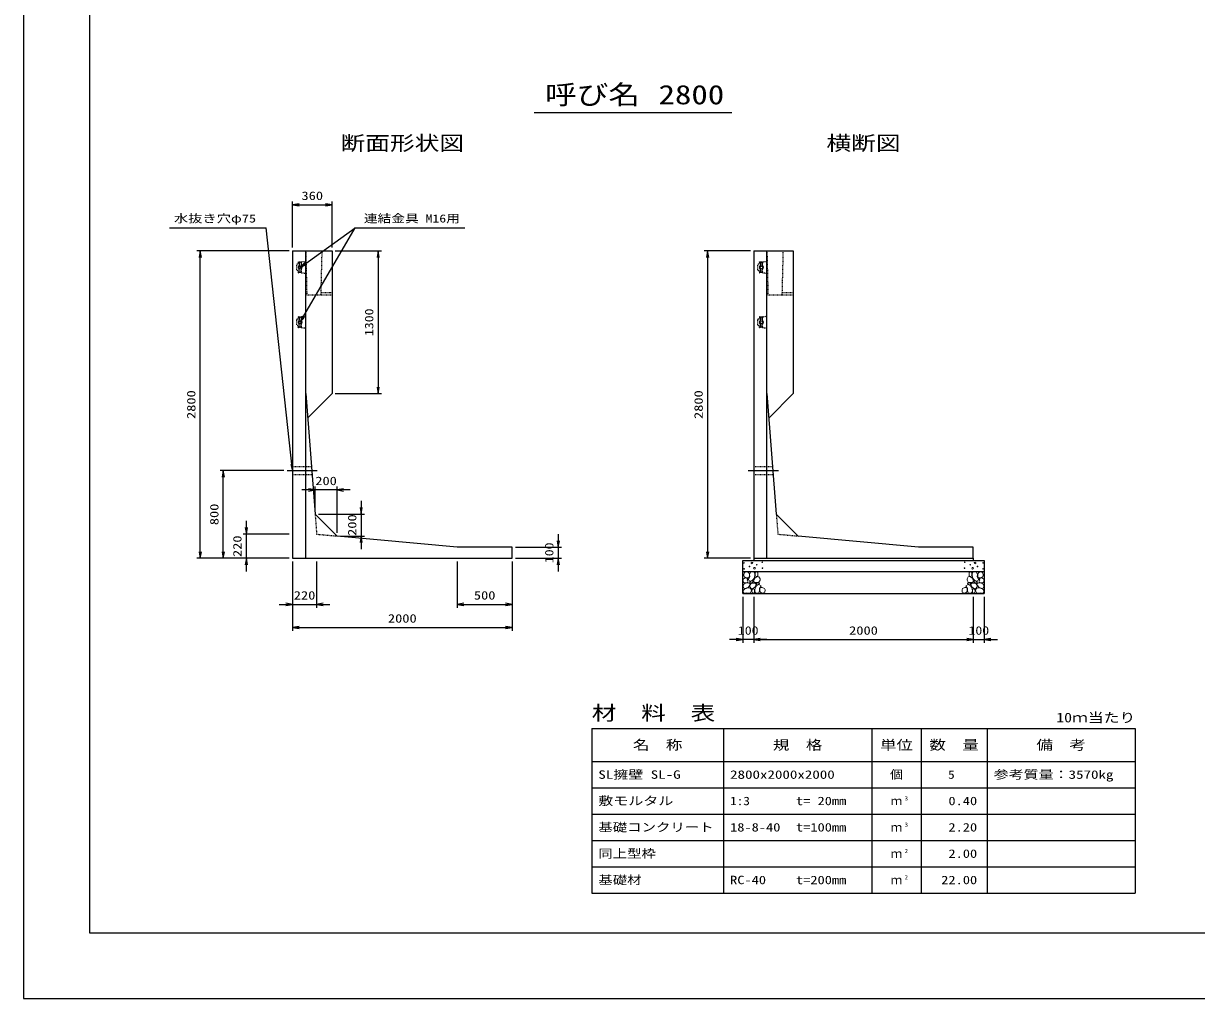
# Model space of a CAD drawing. Units: millimetres at full size. Extents: x 0 to 25230, y 0 to 17820.
# Drawn here: x 0 to 10683, y 0 to 8882 of the extents above; entities that cross this region are included whole.
import ezdxf
from ezdxf.enums import TextEntityAlignment as Align

# ---------------------------------------------------------------- set-up
doc = ezdxf.new("R2010")
doc.units = ezdxf.units.MM
doc.linetypes.add('CHAIN', pattern=[18.5, 12, -1.5, 3.5, -1.5])
doc.linetypes.add('DASHED_SPACED', pattern=[12, 6, -6])
for name, color, linetype, lineweight in [('0_2', 7, 'Continuous', 25), ('D-BMK', 2, 'DASHED_SPACED', 25), ('D-DCR-HCHn', 4, 'Continuous', 9), ('D-MTR-FRAM', 7, 'Continuous', 25), ('D-MTR-LINE', 7, 'Continuous', 25), ('D-STR-DIM', 7, 'Continuous', 25), ('D-STR-STRn', 1, 'Continuous', 25), ('D-STR-TXT', 7, 'Continuous', 25), ('D-TTL', 2, 'Continuous', 25), ('D-TTL-TXT', 7, 'Continuous', 25)]:
    doc.layers.add(name, color=color, linetype=linetype, lineweight=lineweight)
doc.layers.add('D-MTR', color=7, linetype='Continuous')
doc.layers.add('D-MTR-TXT', color=7, linetype='Continuous')
doc.styles.add('ＭＳ ゴシック', font='')
doc.styles.get('ＭＳ ゴシック').set_extended_font_data('MS Gothic')

# ---------------------------------------------------------------- blocks, each defined once
blk = doc.blocks.new('open_arrow')
at = {"color": 0, "linetype": 'Continuous', "lineweight": -2}
blk.add_lwpolyline([(7.5, 1.25), (0, 0), (7.5, -1.25)], dxfattribs=at)
blk = doc.blocks.new('30KN')
at = {"color": 1, "linetype": 'DASHED_SPACED', "lineweight": 25}
for p, q in [((-85, 19.095), (-85, -19.095)), ((-58, 31.14), (-76.155, 29.028)), ((-68, 47.5), (-68, 45.66)), ((-65.5, 41.33), (-60.5, 38.443)), ((-54, 46), (-62.257, 46)), ((-40.306, 45.707), (-41.691, 35.314)), ((0, 53), (-37.704, 48.287)), ((0, -53), (0, 53)), ((-76.155, -29.028), (-58, -31.14)), ((-68, -47.5), (-68, -45.66)), ((-65.5, -41.33), (-60.5, -38.443)), ((-54, -46), (-62.257, -46)), ((-41.691, -35.314), (-40.306, -45.707)), ((-37.704, -48.287), (0, -53))]:
    blk.add_line(p, q, dxfattribs=at)
at = {"color": 1, "linetype": 'Continuous', "lineweight": 25}
for p, q in [((-58, 42), (-58, 21.448)), ((-46, 46), (-54, 46)), ((-42, 42), (-42, 21.448)), ((-58, -42), (-58, -21.448)), ((-46, -46), (-54, -46)), ((-42, -42), (-42, -21.448))]:
    blk.add_line(p, q, dxfattribs=at)
blk.add_circle((-50, 0), 13, dxfattribs=at)
at = {"color": 1, "linetype": 'DASHED_SPACED', "lineweight": 25}
for centre, radius, start, end in [((-75, 19.095), 10, 96.63251, 180), ((-66.5, 47.5), 1.5, 19.47123, 180), ((-63, 45.66), 5, 180, 240), ((-62.257, 49), 3, 199.47122, 270), ((-63, 34.113), 5, 0, 60), ((-37.332, 45.31), 3, 97.12502, 172.40536), ((-75, -19.095), 10, 180, 263.36749), ((-63, -45.66), 5, 120, 180), ((-66.5, -47.5), 1.5, 180, 340.57225), ((-62.257, -49), 3, 90, 160.55052), ((-63, -34.113), 5, 300, 0), ((-37.332, -45.31), 3, 187.59464, 262.87498)]:
    blk.add_arc(centre, radius, start, end, dxfattribs=at)
at = {"color": 1, "linetype": 'Continuous', "lineweight": 25}
for centre, radius, start, end in [((-50, 0), 18, 129.95842, 230.0969), ((-68, 21.448), 10, 310.0894, 0), ((-54, 42), 4, 90, 180), ((-46, 42), 4, 0, 90), ((-44.665, 35.71), 3, 332.67182, 352.40536), ((-32, 21.448), 10, 180, 229.9948), ((-50, 0), 18, 310.0052, 50.12245), ((-68, -21.448), 10, 0, 49.9948), ((-54, -42), 4, 180, 270), ((-46, -42), 4, 270, 0), ((-32, -21.448), 10, 130.0052, 180), ((-44.665, -35.71), 3, 7.59464, 27.32818)]:
    blk.add_arc(centre, radius, start, end, dxfattribs=at)

msp = doc.modelspace()

# ---------------------------------------------------------------- linework, layer by layer
at = {"layer": '0_2'}
for p, q in [((6620, 6810), (6200, 6810)), ((6230, 6810), (6230, 4010)), ((6620, 4010), (6200, 4010))]:
    msp.add_line(p, q, dxfattribs=at)
at = {"layer": 'D-BMK', "linetype": 'CHAIN'}
for p, q in [((2400, 4810), (2674.688, 4810)), ((6600, 4810), (6874.688, 4810))]:
    msp.add_line(p, q, dxfattribs=at)
at = {"layer": 'D-BMK'}
for p, q in [((2655.735, 4412.587), (2670, 4230)), ((6855.735, 4412.587), (6870, 4230)), ((2670, 4230), (2855.735, 4212.587)), ((6870, 4230), (7055.735, 4212.587))]:
    msp.add_line(p, q, dxfattribs=at)
at = {"layer": 'D-DCR-HCHn'}
for points in [[(6601.198, 3881.594), (6580.395, 3886.217), (6561.904, 3876.971), (6559.592, 3856.168), (6564.215, 3839.988), (6587.33, 3833.053), (6603.51, 3833.053), (6610.444, 3844.611), (6610.444, 3870.037)], [(6619.69, 3883.906), (6612.756, 3863.102), (6615.067, 3839.988), (6598.887, 3814.562), (6619.69, 3803.005), (6642.805, 3814.562), (6656.673, 3833.053), (6661.296, 3863.102), (6656.673, 3879.283), (6642.805, 3886.217)], [(6663.608, 3879.283), (6663.608, 3851.545), (6675.165, 3844.611), (6686.722, 3851.545), (6689.034, 3867.725), (6686.722, 3881.594), (6670.542, 3886.217)], [(8636.392, 3879.283), (8636.392, 3851.545), (8624.835, 3844.611), (8613.278, 3851.545), (8610.966, 3867.725), (8613.278, 3881.594), (8629.458, 3886.217)], [(8680.31, 3883.906), (8687.244, 3863.102), (8684.933, 3839.988), (8701.113, 3814.562), (8680.31, 3803.005), (8657.195, 3814.562), (8643.327, 3833.053), (8638.704, 3863.102), (8643.327, 3879.283), (8657.195, 3886.217)], [(8698.802, 3881.594), (8719.605, 3886.217), (8738.096, 3876.971), (8740.408, 3856.168), (8735.785, 3839.988), (8712.67, 3833.053), (8696.49, 3833.053), (8689.556, 3844.611), (8689.556, 3870.037)], [(6557.281, 3823.808), (6550.346, 3803.005), (6559.592, 3789.136), (6582.707, 3786.824), (6598.488, 3793.599), (6591.952, 3809.939), (6596.575, 3819.185), (6587.33, 3828.431), (6573.461, 3833.053)], [(6601.155, 3747.009), (6618.277, 3772.692), (6616.137, 3779.112), (6592.594, 3785.533), (6571.192, 3783.393), (6556.21, 3770.551), (6554.07, 3755.57), (6556.21, 3740.588), (6573.332, 3736.308)], [(6609.716, 3693.503), (6624.698, 3699.924), (6628.978, 3721.326), (6620.417, 3736.308), (6605.435, 3740.588), (6586.173, 3738.448), (6564.771, 3729.887), (6554.07, 3717.045), (6554.07, 3702.064), (6560.49, 3693.503), (6586.173, 3695.643)], [(6624.313, 3803.005), (6612.756, 3793.759), (6617.379, 3786.824), (6633.559, 3786.824), (6640.493, 3789.136), (6645.116, 3798.382), (6638.182, 3805.316)], [(6661.082, 3747.009), (6671.783, 3772.692), (6663.222, 3783.393), (6637.539, 3783.393), (6626.838, 3779.112), (6616.137, 3764.131), (6616.137, 3751.289), (6626.838, 3734.167), (6639.679, 3732.027)], [(6658.985, 3828.431), (6647.427, 3800.693), (6656.673, 3789.136), (6684.411, 3789.136), (6695.968, 3793.759), (6707.525, 3809.939), (6707.525, 3823.808), (6695.968, 3842.299), (6682.099, 3844.611)], [(6697.466, 3695.643), (6703.886, 3714.905), (6701.746, 3736.308), (6716.728, 3759.85), (6697.466, 3770.551), (6676.063, 3759.85), (6663.222, 3742.728), (6658.941, 3714.905), (6663.222, 3699.924), (6676.063, 3693.503)], [(6693.185, 3770.551), (6703.886, 3779.112), (6699.606, 3785.533), (6684.624, 3785.533), (6678.204, 3783.393), (6673.923, 3774.832), (6680.344, 3768.411)], [(6714.588, 3697.783), (6733.85, 3693.503), (6750.972, 3702.064), (6753.112, 3721.326), (6748.831, 3736.308), (6727.429, 3742.728), (6712.447, 3742.728), (6706.027, 3732.027), (6706.027, 3708.484)], [(8585.412, 3697.783), (8566.15, 3693.503), (8549.028, 3702.064), (8546.888, 3721.326), (8551.169, 3736.308), (8572.571, 3742.728), (8587.553, 3742.728), (8593.973, 3732.027), (8593.973, 3708.484)], [(8602.534, 3695.643), (8596.114, 3714.905), (8598.254, 3736.308), (8583.272, 3759.85), (8602.534, 3770.551), (8623.937, 3759.85), (8636.778, 3742.728), (8641.059, 3714.905), (8636.778, 3699.924), (8623.937, 3693.503)], [(8641.015, 3828.431), (8652.573, 3800.693), (8643.327, 3789.136), (8615.589, 3789.136), (8604.032, 3793.759), (8592.475, 3809.939), (8592.475, 3823.808), (8604.032, 3842.299), (8617.901, 3844.611)], [(8606.815, 3770.551), (8596.114, 3779.112), (8600.394, 3785.533), (8615.376, 3785.533), (8621.796, 3783.393), (8626.077, 3774.832), (8619.656, 3768.411)], [(8638.918, 3747.009), (8628.217, 3772.692), (8636.778, 3783.393), (8662.461, 3783.393), (8673.162, 3779.112), (8683.863, 3764.131), (8683.863, 3751.289), (8673.162, 3734.167), (8660.321, 3732.027)], [(8675.687, 3803.005), (8687.244, 3793.759), (8682.621, 3786.824), (8666.441, 3786.824), (8659.507, 3789.136), (8654.884, 3798.382), (8661.818, 3805.316)], [(8690.284, 3693.503), (8675.302, 3699.924), (8671.022, 3721.326), (8679.583, 3736.308), (8694.565, 3740.588), (8713.827, 3738.448), (8735.229, 3729.887), (8745.93, 3717.045), (8745.93, 3702.064), (8739.51, 3693.503), (8713.827, 3695.643)], [(8698.845, 3747.009), (8681.723, 3772.692), (8683.863, 3779.112), (8707.406, 3785.533), (8728.808, 3783.393), (8743.79, 3770.551), (8745.93, 3755.57), (8743.79, 3740.588), (8726.668, 3736.308)], [(8742.719, 3823.808), (8749.654, 3803.005), (8740.408, 3789.136), (8717.293, 3786.824), (8701.512, 3793.599), (8708.048, 3809.939), (8703.425, 3819.185), (8712.67, 3828.431), (8726.539, 3833.053)], [(6656.801, 3699.924), (6656.801, 3725.606), (6646.1, 3732.027), (6635.399, 3725.606), (6633.259, 3710.625), (6635.399, 3697.783), (6650.381, 3693.503)], [(8643.199, 3699.924), (8643.199, 3725.606), (8653.9, 3732.027), (8664.601, 3725.606), (8666.741, 3710.625), (8664.601, 3697.783), (8649.619, 3693.503)]]:
    msp.add_lwpolyline(points, close=True, dxfattribs=at)
for centre, radius in [((6560.727, 3967.43), 3), ((6633.336, 3967.43), 7.5), ((6677.708, 3951.639), 3), ((6728.131, 3973.481), 3), ((8571.869, 3973.481), 3), ((8622.292, 3951.639), 3), ((8666.664, 3967.43), 7.5), ((8739.273, 3967.43), 3), ((6561.869, 3913.919), 3), ((6612.292, 3935.761), 3), ((6656.664, 3919.97), 7.5), ((6729.273, 3919.97), 3), ((8570.727, 3919.97), 3), ((8643.336, 3919.97), 7.5), ((8687.708, 3935.761), 3), ((8738.131, 3913.919), 3)]:
    msp.add_circle(centre, radius, dxfattribs=at)
at = {"layer": 'D-MTR-FRAM'}
for p, q in [((5175, 2460), (10125, 2460)), ((5175, 2460), (5175, 960)), ((10125, 2460), (10125, 960)), ((5175, 960), (10125, 960))]:
    msp.add_line(p, q, dxfattribs=at)
at = {"layer": 'D-MTR-LINE'}
for p, q in [((6375, 2460), (6375, 960)), ((7725, 2460), (7725, 960)), ((8175, 2460), (8175, 960)), ((8775, 2460), (8775, 960)), ((5175, 2160), (10125, 2160)), ((5175, 1920), (10125, 1920)), ((5175, 1680), (10125, 1680)), ((5175, 1440), (10125, 1440)), ((5175, 1200), (10125, 1200))]:
    msp.add_line(p, q, dxfattribs=at)
at = {"layer": 'D-STR-DIM'}
for p, q in [((2450, 6840), (2450, 7260)), ((2450, 7230), (2810, 7230)), ((2810, 6840), (2810, 7260)), ((2420, 6810), (1580, 6810)), ((1610, 4010), (1610, 6810)), ((2840, 6810), (3260, 6810)), ((3230, 6810), (3230, 5510)), ((2840, 5510), (3260, 5510)), ((2370, 4810), (1790, 4810)), ((1820, 4010), (1820, 4810)), ((2975.735, 4632.587), (2535.735, 4632.587)), ((2655.735, 4442.587), (2655.735, 4662.587)), ((2855.735, 4242.587), (2855.735, 4662.587)), ((3075.735, 4532.587), (3075.735, 4092.587)), ((2685.735, 4412.587), (3105.735, 4412.587)), ((2030, 3890), (2030, 4350)), ((2420, 4230), (2000, 4230)), ((2885.735, 4212.587), (3105.735, 4212.587)), ((4870, 4230), (4870, 3890)), ((4480, 4110), (4900, 4110)), ((2420, 4010), (1580, 4010)), ((2420, 4010), (1790, 4010)), ((2420, 4010), (2000, 4010)), ((2450, 3980), (2450, 3560)), ((2450, 3980), (2450, 3350)), ((2670, 3980), (2670, 3560)), ((3950, 3980), (3950, 3560)), ((4450, 3980), (4450, 3560)), ((4450, 3980), (4450, 3350)), ((4480, 4010), (4900, 4010)), ((6550, 3660), (6550, 3240)), ((6650, 3660), (6650, 3240)), ((6650, 3660), (6650, 3240)), ((8650, 3660), (8650, 3240)), ((8650, 3660), (8650, 3240)), ((8750, 3660), (8750, 3240)), ((2330, 3590), (2790, 3590)), ((3950, 3590), (4450, 3590)), ((2450, 3380), (4450, 3380)), ((6770, 3270), (6430, 3270)), ((6650, 3270), (8650, 3270)), ((8530, 3270), (8870, 3270))]:
    msp.add_line(p, q, dxfattribs=at)
at = {"layer": 'D-STR-STRn'}
for p, q in [((2450, 6810), (2450, 4010)), ((2450, 6810), (2810, 6810)), ((2570, 4010), (2570, 6810)), ((2810, 6810), (2810, 5510)), ((6650, 6810), (6650, 4010)), ((6650, 6810), (7010, 6810)), ((6770, 4010), (6770, 6810)), ((7010, 6810), (7010, 5510)), ((2570, 5510), (2655.735, 4412.587)), ((2810, 5510), (2587.391, 5287.391)), ((6770, 5510), (6855.735, 4412.587)), ((7010, 5510), (6787.391, 5287.391)), ((2855.735, 4212.587), (2655.735, 4412.587)), ((7055.735, 4212.587), (6855.735, 4412.587)), ((3950, 4110), (2855.735, 4212.587)), ((8150, 4110), (7055.735, 4212.587)), ((4450, 4110), (3950, 4110)), ((4450, 4010), (4450, 4110)), ((8650, 4110), (8150, 4110)), ((8650, 4010), (8650, 4110)), ((2450, 4010), (4450, 4010)), ((6550, 3690), (6550, 3990)), ((6550, 3990), (8750, 3990)), ((6650, 4010), (8570, 4010)), ((6650, 4010), (6650, 3990)), ((6650, 4010), (8650, 4010)), ((8650, 4010), (8650, 3990)), ((8750, 3990), (8750, 3690)), ((6550, 3890), (8750, 3890)), ((6550, 3690), (8750, 3690))]:
    msp.add_line(p, q, dxfattribs=at)
at = {"layer": 'D-STR-STRn', "linetype": 'DASHED_SPACED'}
for p, q in [((2570, 6810), (2580, 6410)), ((2710, 6410), (2720, 6810)), ((6770, 6810), (6780, 6410)), ((6910, 6410), (6920, 6810)), ((2580, 6410), (2710, 6410)), ((2710, 6410), (2810, 6410)), ((2710.5, 6430), (2810, 6430)), ((6780, 6410), (6910, 6410)), ((6910, 6410), (7010, 6410)), ((6910.5, 6430), (7010, 6430)), ((2450, 4847.5), (2621.758, 4847.5)), ((6650, 4847.5), (6821.758, 4847.5)), ((2450, 4772.5), (2627.617, 4772.5)), ((6650, 4772.5), (6827.617, 4772.5))]:
    msp.add_line(p, q, dxfattribs=at)
at = {"layer": 'D-STR-TXT'}
for p, q in [((1330, 7020), (2210, 7020)), ((2450, 4810), (2210, 7020)), ((2520, 6160), (3020, 7020)), ((2520, 6660), (3020, 7020)), ((3020, 7020), (4020, 7020))]:
    msp.add_line(p, q, dxfattribs=at)
at = {"layer": 'D-TTL'}
for points in [[(0, 0), (25230, 0), (25230, 17820), (0, 17820)], [(600, 600), (24630, 600), (24630, 17220), (600, 17220)]]:
    msp.add_lwpolyline(points, close=True, dxfattribs=at)
at = {"layer": 'D-TTL-TXT'}
msp.add_line((4650, 8070), (6450, 8070), dxfattribs=at)

# ---------------------------------------------------------------- block references
at = {"layer": '0_2', "xscale": 8, "yscale": 8}
for p, rotation in [((6230, 6810), 270), ((6230, 4010), 90)]:
    msp.add_blockref('open_arrow', p, dxfattribs=dict(at, rotation=rotation))
at = {"layer": 'D-STR-DIM', "xscale": 8, "yscale": 8}
for p in [(2450, 7230), (2855.735, 4632.587), (2670, 3590), (3950, 3590), (2450, 3380), (6650, 3270), (6650, 3270), (8750, 3270)]:
    msp.add_blockref('open_arrow', p, dxfattribs=at)
for p, rotation in [((2810, 7230), 180), ((1610, 6810), 270), ((3230, 6810), 270), ((3230, 5510), 90), ((1820, 4810), 270), ((2655.735, 4632.587), 180), ((3075.735, 4412.587), 90), ((2030, 4230), 90), ((3075.735, 4212.587), 270), ((4870, 4110), 90), ((1610, 4010), 90), ((1820, 4010), 90), ((2030, 4010), 270), ((4870, 4010), 270), ((2450, 3590), 180), ((4450, 3590), 180), ((4450, 3380), 180), ((6550, 3270), 180), ((8650, 3270), 180), ((8650, 3270), 180)]:
    msp.add_blockref('open_arrow', p, dxfattribs=dict(at, rotation=rotation))
at = {"layer": 'D-STR-STRn'}
for p in [(2570, 6660), (6770, 6660), (2570, 6160), (6770, 6160)]:
    msp.add_blockref('30KN', p, dxfattribs=at)
at = {"layer": 'D-STR-TXT', "xscale": 8, "yscale": 8}
for p, rotation in [((2520, 6660), 35.8), ((2520, 6160), 59.8), ((2450, 4810), 96.2)]:
    msp.add_blockref('open_arrow', p, dxfattribs=dict(at, rotation=rotation))

# ---------------------------------------------------------------- texts
at = {"layer": '0_2', "style": 'ＭＳ ゴシック', "width": 1.25}
msp.add_text('2800', height=76.98, rotation=90, dxfattribs=at).set_placement((6147.5, 5410), align=Align.MIDDLE_CENTER)
at = {"layer": 'D-MTR', "style": 'ＭＳ ゴシック', "width": 1.25}
msp.add_text('材\u3000料\u3000表', height=132, dxfattribs=at).set_placement((5175, 2496), align=Align.BOTTOM_LEFT)
at = {"layer": 'D-MTR', "style": 'ＭＳ ゴシック', "width": 1.2}
msp.add_text('10ｍ当たり', height=87.98, dxfattribs=at).set_placement((10125, 2489), align=Align.BOTTOM_RIGHT)
at = {"layer": 'D-MTR-TXT', "style": 'ＭＳ ゴシック'}
for s, height, width, p in [('名\u3000称', 87.98, 1.25, (5775, 2310)), ('規\u3000格', 87.98, 1.25, (7050, 2310)), ('単位', 87.98, 1.25, (7950, 2310)), ('数\u3000量', 87.98, 1.25, (8475, 2310)), ('備\u3000考', 87.98, 1.25, (9450, 2310)), ('個', 76.98, 1.1, (7950, 2040))]:
    msp.add_text(s, height=height, dxfattribs=dict(at, width=width)).set_placement(p, align=Align.MIDDLE_CENTER)
for s, width, p in [('SL擁壁 SL-G', 1.3, (5235, 2040)), ('2800x2000x2000', 1.3, (6435, 2040)), ('参考質量：3570kg', 1.3, (8835, 2040)), ('敷モルタル', 1.3, (5235, 1800)), ('1:3', 1.15, (6435, 1800)), ('t= 20mm', 1.25, (7035, 1800)), ('基礎コンクリート', 1.25, (5235, 1560)), ('18-8-40', 1.25, (6435, 1560)), ('t=100mm', 1.25, (7035, 1560)), ('同上型枠', 1.25, (5235, 1320)), ('基礎材', 1.25, (5235, 1080)), ('RC-40', 1.25, (6435, 1080)), ('t=200mm', 1.25, (7035, 1080))]:
    msp.add_text(s, height=76.98, dxfattribs=dict(at, width=width)).set_placement(p, align=Align.MIDDLE_LEFT)
for s, width, p in [('5', 1.15, (8480.33, 2040)), ('0.40', 1.25, (8685, 1800)), ('2.20', 1.25, (8685, 1560)), ('2.00', 1.25, (8685, 1320)), ('22.00', 1.25, (8685, 1080))]:
    msp.add_text(s, height=76.98, dxfattribs=dict(at, width=width)).set_placement(p, align=Align.MIDDLE_RIGHT)
for p in [(7950, 1800), (7950, 1560), (7950, 1320), (7950, 1080)]:
    msp.add_text('ｍ', height=76.98, dxfattribs=at).set_placement(p, align=Align.MIDDLE_CENTER)
at = {"layer": 'D-MTR-TXT', "style": 'ＭＳ ゴシック', "width": 1.15}
for s, p in [('3', (8025, 1793)), ('3', (8025, 1553)), ('2', (8025, 1313)), ('2', (8025, 1073))]:
    msp.add_text(s, height=38.49, dxfattribs=at).set_placement(p, align=Align.BOTTOM_LEFT)
at = {"layer": 'D-STR-DIM', "style": 'ＭＳ ゴシック'}
for s, width, p in [('360', 1.25, (2630, 7312.5)), ('200', 1.25, (2755.735, 4715.087)), ('220', 1.25, (2560, 3672.5)), ('500', 1.25, (4200, 3672.5)), ('2000', 1.25, (3450, 3462.5)), ('100', 1.2, (6600, 3352.5)), ('2000', 1.25, (7650, 3352.5)), ('100', 1.2, (8700, 3352.5))]:
    msp.add_text(s, height=76.98, dxfattribs=dict(at, width=width)).set_placement(p, align=Align.MIDDLE_CENTER)
for s, width, p in [('1300', 1.2, (3147.5, 6160)), ('2800', 1.25, (1527.5, 5410)), ('800', 1.25, (1737.5, 4410)), ('200', 1.25, (2993.235, 4312.587)), ('220', 1.25, (1947.5, 4120)), ('100', 1.2, (4787.5, 4060))]:
    msp.add_text(s, height=76.98, rotation=90, dxfattribs=dict(at, width=width)).set_placement(p, align=Align.MIDDLE_CENTER)
at = {"layer": 'D-STR-TXT', "style": 'ＭＳ ゴシック'}
for s, width, p in [('水抜き穴φ75', 1.3, (1370, 7046.667)), ('連結金具 M16用', 1.25, (3100, 7046.667))]:
    msp.add_text(s, height=73.31, dxfattribs=dict(at, width=width)).set_placement(p, align=Align.BOTTOM_LEFT)
at = {"layer": 'D-TTL-TXT', "style": 'ＭＳ ゴシック'}
for s, height, width, p in [('呼び名', 176, 1.2, (5182.5, 8092.5)), ('2800', 176, 1.25, (6082.5, 8092.5)), ('断面形状図', 132, 1.25, (3450, 7686)), ('横断図', 132, 1.25, (7650, 7686))]:
    msp.add_text(s, height=height, dxfattribs=dict(at, width=width)).set_placement(p, align=Align.BOTTOM_CENTER)

doc.saveas('drawing.dxf')
